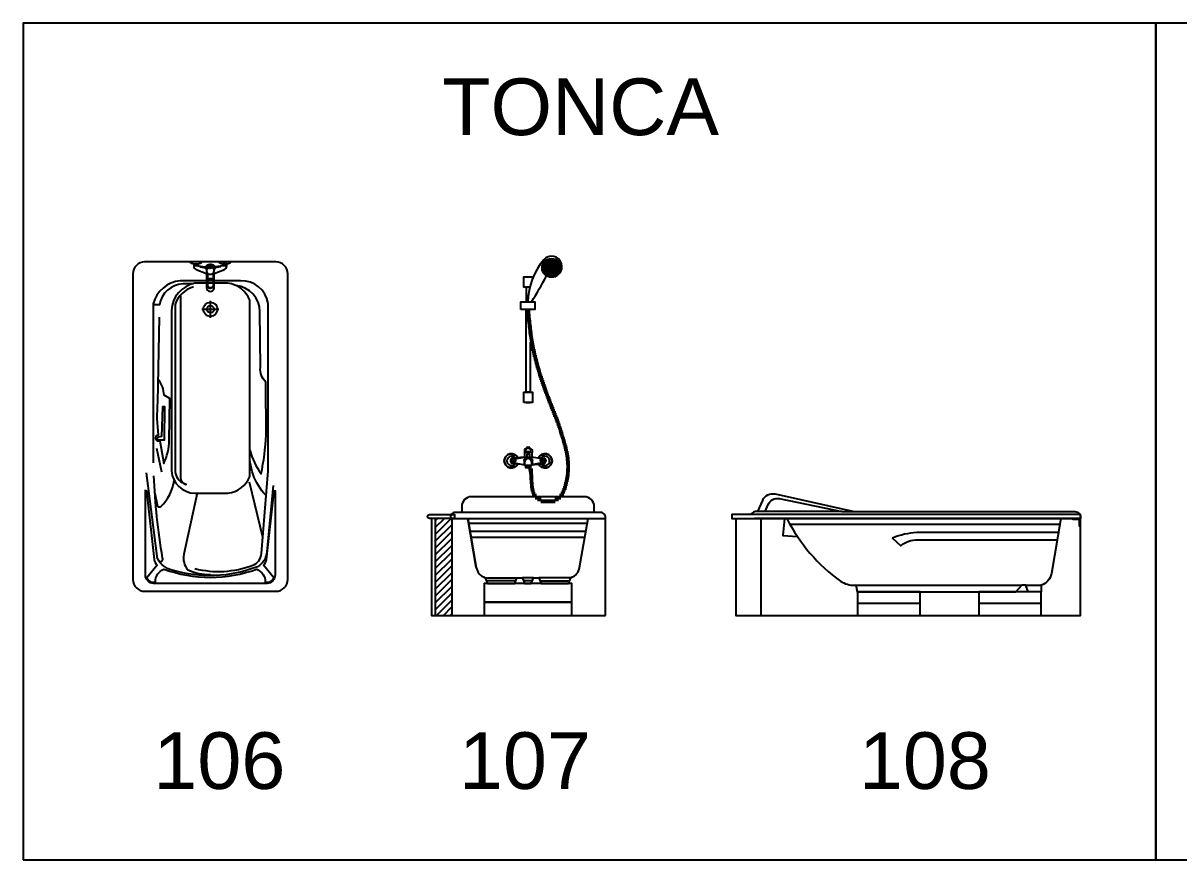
# Model space of a CAD drawing. Header units: inches. Extents: x 242965 to 445791, y 236206 to 423703.
# Drawn here: x 371226 to 377195, y 262687 to 267006 of the extents above; entities that cross this region are included whole.
import ezdxf

# ---------------------------------------------------------------- set-up
doc = ezdxf.new("R2010")
doc.units = ezdxf.units.IN
doc.header["$MEASUREMENT"] = 0
doc.layers.add('2', color=181, linetype='Continuous', lineweight=20)
doc.layers.add('HATCH', color=8, linetype='Continuous')
doc.layers.add('wc', color=144, linetype='Continuous')
doc.styles.add('Vni-Helve', font='')
doc.styles.get('Vni-Helve').set_extended_font_data('VNI-Helve')

# ---------------------------------------------------------------- blocks, each defined once
blk = doc.blocks.new('106')
at = {"layer": 'HATCH', "linetype": 'Continuous'}
blk.add_lwpolyline([(-399.8, -1639.3, 0.414214), (-339.1, -1700), (339.1, -1700), (339.1, -1700, 0.414214), (399.8, -1639.3), (399.8, -60.7, 0.414214), (339.1, 0), (339.1, 0), (-339.1, 0), (-339.1, 0, 0.414214), (-399.8, -60.7)], format="xyb", close=True, dxfattribs=at)
at = {"layer": 'wc', "color": 7}
blk.add_lwpolyline([(-399.8, -1639.3, 0.414214), (-339.1, -1700), (339.1, -1700), (339.1, -1700, 0.414214), (399.8, -1639.3), (399.8, -60.7, 0.414214), (339.1, 0), (339.1, 0), (-339.1, 0), (-339.1, 0, 0.414214), (-399.8, -60.7)], format="xyb", close=True, dxfattribs=at)
at = {"layer": 'wc'}
for points in [[(-110, 0, 0.118449), (-85, -10), (-85, -10), (-65, -10), (-65, -10, 0.118449), (-40, 0)], [(-65, -10), (-65, -20), (-85, -20), (-85, -20, 0.325264), (-72.7, -39.3), (-72.7, -39.3), (-20, -60), (-20, -133.4), (-20, -133.4, 0.848431), (20, -136.6), (20, -136.6), (20, -60), (72.7, -39.3), (72.7, -39.3, 0.325264), (85, -20), (85, -20), (85, -10), (85, -10, 0.118449), (110, 0)], [(40, 0, 0.118449), (65, -10), (65, -10), (65, -20), (24.7, -25.2), (24.7, -25.2, 0.421135), (-19.7, -20)], [(-65, -20), (-24.7, -25.2), (-24.7, -25.2, -0.421135), (19.7, -20)], [(-53.5, -25.2), (-33.1, -28.1), (-33.1, -28.1, -0.200633), (-21.7, -34.9), (-21.7, -34.9), (-19.9, -43.1)], [(22.4, -34, 0.631706), (-22.4, -34)], [(53.5, -25.2), (33.1, -28.1), (33.1, -28.1, 0.200633), (21.7, -34.9), (21.7, -34.9), (19.9, -43.1)], [(-334.8, -1180.7), (-329.2, -1180.7), (-289.5, -1535.6), (-289.5, -1535.6, 0.177932), (-274.4, -1565.8), (-274.4, -1565.8), (-327.3, -1630), (-327.3, -1630, 0.440481), (-283.9, -1650.8), (-283.9, -1650.8, -0.304774), (-240.5, -1586.6), (-240.5, -1586.6, 0.072755), (0.5, -1629.3), (0.5, -1629.3, 0.073049), (240.5, -1586.6), (240.5, -1586.6, -0.304774), (283.9, -1650.8), (283.9, -1650.8, 0.440481), (327.3, -1630), (327.3, -1630), (274.4, -1565.8), (274.4, -1565.8, 0.177932), (289.5, -1535.6), (289.5, -1535.6), (329.2, -1180.7), (334.8, -1180.7), (334.8, -1614.9, -0.388757), (293.3, -1660.2), (293.3, -1660.2), (0.5, -1660.2), (-293.3, -1660.2), (-293.3, -1660.2, -0.388757), (-334.8, -1614.9), (-334.8, -1176.9)]]:
    blk.add_lwpolyline(points, format="xyb", dxfattribs=at)
for points in [[(-85, -10), (-85, -20)], [(-80, -10), (-80, -20)], [(-70, -10), (-70, -20)], [(-15, -57.6), (-15, -122.5)], [(15, -57.6), (15, -124.2)], [(85, -10), (65, -10)], [(85, -20), (65, -20)], [(70, -10), (70, -20)], [(80, -10), (80, -20)], [(-14.9, -86), (15.1, -86)], [(0.5, -288.4), (0.5, -200.3)], [(-43.5, -244.3), (44.5, -244.3)]]:
    blk.add_lwpolyline(points, dxfattribs=at)
for points in [[(-8.1, -62.7), (8.1, -62.7), (8.1, -62.7, 4.698007)], [(15, -124.2, -0.874264), (-15, -122.5, 0.608946), (15, -124.2)]]:
    blk.add_lwpolyline(points, format="xyb", close=True, dxfattribs=at)
for points in [[(-4.2, -34.2), (-7.4, -34.2), (-7.4, -31.3), (-4.2, -31.3)], [(5.1, -34.2), (1.9, -34.2), (1.9, -31.3), (5.1, -31.3)]]:
    blk.add_lwpolyline(points, close=True, dxfattribs=at)
at = {"layer": 'wc', "color": 7}
for points in [[(-80.1, -1582.8, 0.152545), (218.8, -1565.8), (218.8, -1565.8, 0.289562), (264.1, -1505.4), (264.1, -1505.4), (298, -1078.7), (298, -214), (298, -214, 0.380224), (156.6, -97), (156.6, -97), (-155.6, -97), (-155.6, -97, 0.311607), (-295.2, -215.9), (-295.2, -215.9), (-295.2, -1037.2)], [(324.7, -1154.3), (292.6, -1496), (292.6, -1496, -0.23942), (243.5, -1573.4), (243.5, -1573.4, -0.167035), (-197.1, -1590.4), (-197.1, -1590.4, -0.216073), (-272.6, -1531.9), (-272.6, -1531.9), (-329.2, -1088.2)]]:
    blk.add_lwpolyline(points, format="xyb", dxfattribs=at)
at = {"layer": 'wc', "color": 8}
for points in [[(-88.5, -112.1), (-142.4, -112.1), (-142.4, -112.1, 0.341839), (-263.1, -221.6), (-263.1, -221.6), (-295.2, -221.6)], [(-87.7, -129.1, 0.247847), (-182, -219.7), (-182, -219.7), (-182, -1086.3), (-182, -1086.3, 0.267564), (-125.4, -1148.6), (-125.4, -1148.6, -0.330383), (-151.8, -1112.7), (-151.8, -174.4)], [(287.9, -1205.7, -0.210575), (204.2, -971.1), (204.2, -971.1, 0.080666), (262.2, -1093.8), (262.2, -1093.8, 0.037062), (288.6, -893.7), (288.6, -893.7), (286.7, -620), (286.7, -620, -0.226403), (258.4, -544.4), (258.4, -544.4), (256.5, -257.5), (256.5, -257.5, 0.3827), (133.6, -122.1)], [(-265, -285.8), (-272.6, -723.8), (-272.6, -723.8, 0.055342), (-268.8, -893.7), (-268.8, -893.7, 0.71543), (-274.4, -923.9), (-274.4, -923.9), (-261.2, -923.9), (-240.5, -1041), (-240.5, -1041, 0.10666), (-212.2, -920.1), (-212.2, -920.1), (-208.4, -704.9), (-238.6, -687.9), (-238.6, -687.9, 0.165805), (-270.5, -605.4)], [(-270.7, -1531.9, 1.388465), (-246.2, -1528.1), (-246.2, -1528.1, -0.033146), (-291.4, -1103.3)], [(-285.8, -1193.9), (-272.6, -1260), (-272.6, -1260, 0.460037), (-255.6, -1261.9), (-255.6, -1261.9, 0.175039), (-186.8, -1127.4)], [(-68.2, -1193.9), (-136.7, -1509.2), (-136.7, -1509.2, 0.239476), (-116, -1588.5), (-116, -1588.5, 0.119425), (0.5, -1613.5)]]:
    blk.add_lwpolyline(points, format="xyb", dxfattribs=at)
blk.add_lwpolyline([(-200.9, -664.3), (-200.9, -1078.7), (-200.9, -1078.7, 0.382811), (-80.1, -1193.9), (-80.1, -1193.9), (90.5, -1193.9), (90.5, -1193.9, 0.280757), (203.7, -1107.1), (203.7, -1107.1), (203.7, -664.3), (203.7, -197), (203.7, -197, 0.280757), (90.5, -110.2), (90.5, -110.2), (-80.1, -110.2), (-80.1, -110.2, 0.345916), (-200.9, -249.9), (-200.9, -249.9)], format="xyb", close=True, dxfattribs=at)
blk.add_lwpolyline([(-276.3, -906.9), (-272.6, -918.3), (-236.7, -918.3), (-234.8, -748.3), (-246.2, -748.3), (-251.8, -901.3)], close=True, dxfattribs=at)
for points in [[(-249.9, -1084.4), (-276.3, -963.6)], [(270.8, -1420.7), (201.8, -1137.3)]]:
    blk.add_lwpolyline(points, dxfattribs=at)
at = {"layer": 'wc'}
for centre, radius in [((0.5, -244.3), 36.6), ((0.5, -244.2), 18.6)]:
    blk.add_circle(centre, radius, dxfattribs=at)

msp = doc.modelspace()

# ---------------------------------------------------------------- linework, layer by layer
at = {"layer": 'wc', "color": 3}
for points in [[(371225.816, 262686.877), (377076.078, 262686.877), (377076.078, 267006.228), (371225.816, 267006.228)], [(377076.078, 262686.877), (382926.341, 262686.877), (382926.341, 267006.228), (377076.078, 267006.228)]]:
    msp.add_lwpolyline(points, close=True, dxfattribs=at)
at = {"layer": 'wc'}
for points in [[(373994.388, 265713.155, 1.01589869), (373915.045, 265785.039), (373915.045, 265785.039, 0.16577104), (373831.897, 265567.016)], [(373851.967, 265567.611, 0.01501345), (373928.865, 265701.562)], [(373845.215, 264808.997, -0.46969221), (373854.322, 264801.442), (373854.322, 264789.689), (373854.322, 264789.689), (373815.223, 264789.689)], [(373824.329, 264808.997, 0.46969221), (373815.223, 264801.442), (373815.223, 264789.689), (373815.223, 264766.513), (373854.322, 264766.513), (373854.322, 264789.689)], [(373831.459, 264817.442, 0.31408775), (373826.055, 264813.675)], [(373831.053, 264812.822, 0.25792035), (373826.176, 264810.127)], [(373843.489, 264813.675, 0.31408775), (373838.085, 264817.442)], [(373843.001, 264810.253, 0.25097307), (373838.206, 264812.822)], [(373815.223, 264766.513), (373752.084, 264760.005), (373752.084, 264760.005, 0.6991853), (373750.778, 264733.633)], [(373915.688, 264738.939, 0.6991853), (373914.918, 264754.504), (373914.918, 264754.504), (373853.486, 264766.513), (373916.625, 264760.005)], [(373853.486, 264726.78), (373917.931, 264733.633, 0.6991853), (373916.625, 264760.005)], [(374175.535, 264510.266, 0.41421356), (374124.263, 264561.538), (373542.301, 264561.538, 0.41421356), (373491.029, 264510.266), (373491.029, 264510.266), (373491.029, 264480.787)], [(375020.993, 264484.765), (375045.804, 264542.61), (375045.804, 264542.61, -0.36078312), (375110.4, 264575.677), (375110.4, 264575.677), (375518.142, 264484.765), (376658.827, 264484.765), (376658.827, 264484.765, -0.46813817), (376686.95, 264451.044), (376686.95, 264451.044), (376686.95, 264449.171)], [(374233.282, 263949.171), (374233.282, 264449.171), (374233.282, 264450.835), (374233.282, 264450.835, 0.46813817), (374208.302, 264480.787), (374208.302, 264480.787), (374175.535, 264480.787), (374175.535, 264510.266)], [(374175.535, 264480.787), (373833.282, 264480.787), (373491.029, 264480.787), (373458.262, 264480.787, 0.47933903), (373433.282, 264449.171)], [(375058.223, 264484.765), (375020.993, 264484.765), (375007.066, 264484.765), (375003.316, 264482.892), (375003.316, 264482.892, 0.36036094), (374986.75, 264469.171)]]:
    msp.add_lwpolyline(points, format="xyb", dxfattribs=at)
at = {"layer": 'wc', "color": 250}
for points in [[(373908.767, 265757.514), (373910.709, 265757.514)], [(373910.709, 265757.514), (373912.584, 265760.762)], [(373912.584, 265754.267), (373910.709, 265757.515)], [(373912.584, 265760.762), (373911.083, 265763.363)], [(373912.584, 265760.762), (373916.334, 265760.762)], [(373913.145, 265767.257), (373916.334, 265767.257)], [(373916.334, 265767.257), (373918.209, 265770.505)], [(373918.209, 265764.01), (373916.334, 265767.257)], [(373916.334, 265760.762), (373918.209, 265764.01)], [(373918.209, 265757.515), (373916.334, 265760.762)], [(373916.334, 265754.267), (373918.209, 265757.514)], [(373918.209, 265770.505), (373916.911, 265772.752)], [(373918.209, 265770.505), (373921.959, 265770.505)], [(373918.209, 265764.01), (373921.959, 265764.01)], [(373918.209, 265757.514), (373921.959, 265757.514)], [(373920.696, 265777), (373921.959, 265777)], [(373921.959, 265777), (373923.407, 265779.507)], [(373923.834, 265773.753), (373921.959, 265777)], [(373921.959, 265770.505), (373923.834, 265773.752)], [(373923.834, 265767.257), (373921.959, 265770.505)], [(373921.959, 265764.01), (373923.834, 265767.257)], [(373923.834, 265760.762), (373921.959, 265764.01)], [(373921.959, 265757.514), (373923.834, 265760.762)], [(373922.817, 265756.029), (373921.959, 265757.515)], [(373923.834, 265754.267), (373922.817, 265756.029)], [(373923.834, 265773.752), (373927.584, 265773.752)], [(373923.834, 265767.257), (373927.584, 265767.257)], [(373923.834, 265760.762), (373925.231, 265760.762)], [(373924.291, 265780.248), (373927.584, 265780.248)], [(373925.231, 265760.762), (373927.584, 265760.762)], [(373927.584, 265780.248), (373929.459, 265783.495)], [(373929.459, 265777), (373927.584, 265780.248)], [(373927.584, 265773.752), (373929.459, 265777)], [(373929.459, 265770.505), (373927.584, 265773.753)], [(373927.584, 265767.257), (373929.459, 265770.505)], [(373928.638, 265765.431), (373927.584, 265767.257)], [(373927.584, 265760.762), (373929.459, 265764.01)], [(373929.459, 265757.515), (373927.584, 265760.762)], [(373927.584, 265754.267), (373929.459, 265757.514)], [(373929.459, 265764.01), (373928.638, 265765.431)], [(373929.459, 265783.495), (373929.273, 265783.818)], [(373929.459, 265783.495), (373933.209, 265783.495)], [(373929.459, 265777), (373933.209, 265777)], [(373929.459, 265770.505), (373933.209, 265770.505)], [(373929.459, 265764.01), (373933.209, 265764.01)], [(373929.459, 265757.514), (373933.209, 265757.514)], [(373933.209, 265783.495), (373935.084, 265786.743)], [(373935.084, 265780.248), (373933.209, 265783.495)], [(373933.209, 265777), (373935.084, 265780.248)], [(373935.084, 265773.753), (373933.209, 265777)], [(373933.209, 265770.505), (373935.084, 265773.752)], [(373933.475, 265770.044), (373933.209, 265770.505)], [(373933.209, 265764.01), (373935.084, 265767.257)], [(373935.084, 265760.762), (373933.209, 265764.01)], [(373933.209, 265757.514), (373935.084, 265760.762)], [(373935.084, 265754.267), (373933.209, 265757.515)], [(373935.084, 265767.257), (373933.475, 265770.044)], [(373935.084, 265786.743), (373935.001, 265786.887)], [(373935.084, 265786.743), (373938.834, 265786.743)], [(373935.084, 265780.248), (373938.834, 265780.248)], [(373935.084, 265773.752), (373938.834, 265773.752)], [(373935.084, 265767.257), (373938.834, 265767.257)], [(373935.084, 265760.762), (373938.834, 265760.762)], [(373938.834, 265786.743), (373940.046, 265788.841)], [(373940.709, 265783.495), (373938.834, 265786.743)], [(373938.834, 265780.248), (373940.709, 265783.495)], [(373940.709, 265777), (373938.834, 265780.248)], [(373938.834, 265773.752), (373940.709, 265777)], [(373938.94, 265773.569), (373938.834, 265773.753)], [(373938.834, 265767.257), (373940.709, 265770.505)], [(373940.709, 265764.01), (373938.834, 265767.257)], [(373938.834, 265760.762), (373940.709, 265764.01)], [(373940.709, 265757.515), (373938.834, 265760.762)], [(373938.834, 265754.267), (373940.709, 265757.514)], [(373940.709, 265770.505), (373938.94, 265773.569)], [(373940.709, 265783.495), (373944.459, 265783.495)], [(373940.709, 265777), (373944.459, 265777)], [(373940.709, 265770.505), (373944.459, 265770.505)], [(373940.709, 265764.01), (373944.459, 265764.01)], [(373940.709, 265757.514), (373944.459, 265757.514)], [(373944.205, 265789.99), (373944.459, 265789.99)], [(373944.459, 265789.99), (373944.497, 265790.056)], [(373946.334, 265786.743), (373944.459, 265789.991)], [(373944.459, 265783.495), (373946.334, 265786.743)], [(373946.334, 265780.248), (373944.459, 265783.495)], [(373944.459, 265777), (373946.334, 265780.248)], [(373945.016, 265776.036), (373944.459, 265777)], [(373944.459, 265770.505), (373946.334, 265773.752)], [(373946.334, 265767.257), (373944.459, 265770.505)], [(373944.459, 265764.01), (373946.334, 265767.257)], [(373946.334, 265760.762), (373944.459, 265764.01)], [(373944.459, 265757.514), (373946.334, 265760.762)], [(373946.334, 265754.267), (373944.459, 265757.515)], [(373946.334, 265773.753), (373945.016, 265776.036)], [(373946.334, 265786.743), (373950.084, 265786.743)], [(373946.334, 265780.248), (373950.084, 265780.248)], [(373946.334, 265773.752), (373950.084, 265773.752)], [(373946.334, 265767.257), (373950.084, 265767.257)], [(373946.334, 265760.762), (373950.084, 265760.762)], [(373950.084, 265786.743), (373951.959, 265789.99)], [(373951.959, 265783.495), (373950.084, 265786.743)], [(373950.084, 265780.248), (373951.959, 265783.495)], [(373951.754, 265777.355), (373950.084, 265780.248)], [(373950.084, 265773.752), (373951.959, 265777)], [(373951.959, 265770.505), (373950.084, 265773.753)], [(373950.084, 265767.257), (373951.959, 265770.505)], [(373951.959, 265764.01), (373950.084, 265767.257)], [(373950.084, 265760.762), (373951.959, 265764.01)], [(373951.959, 265757.515), (373950.084, 265760.762)], [(373950.084, 265754.267), (373951.959, 265757.514)], [(373951.959, 265789.991), (373951.333, 265791.075)], [(373951.959, 265777), (373951.754, 265777.355)], [(373951.959, 265789.99), (373955.709, 265789.99)], [(373951.959, 265783.495), (373955.709, 265783.495)], [(373951.959, 265777), (373955.709, 265777)], [(373951.959, 265770.505), (373955.709, 265770.505)], [(373951.959, 265764.01), (373955.709, 265764.01)], [(373951.959, 265757.514), (373955.709, 265757.514)], [(373955.709, 265789.99), (373956.408, 265791.201)], [(373957.584, 265786.743), (373955.709, 265789.991)], [(373955.709, 265783.495), (373957.584, 265786.743)], [(373957.584, 265780.248), (373955.709, 265783.495)], [(373955.709, 265777), (373955.998, 265777.501)], [(373957.584, 265773.753), (373955.709, 265777)], [(373955.709, 265770.505), (373957.584, 265773.752)], [(373957.584, 265767.257), (373955.709, 265770.505)], [(373955.709, 265764.01), (373957.584, 265767.257)], [(373957.584, 265760.762), (373955.709, 265764.01)], [(373955.709, 265757.514), (373957.584, 265760.762)], [(373957.584, 265754.267), (373955.709, 265757.515)], [(373955.998, 265777.501), (373957.584, 265780.248)], [(373957.584, 265786.743), (373961.334, 265786.743)], [(373957.584, 265780.248), (373961.334, 265780.248)], [(373957.584, 265773.752), (373961.334, 265773.752)], [(373957.584, 265767.257), (373961.334, 265767.257)], [(373957.584, 265760.762), (373961.334, 265760.762)], [(373961.334, 265786.743), (373963.209, 265789.99)], [(373963.209, 265783.495), (373961.334, 265786.743)], [(373961.334, 265780.248), (373963.209, 265783.495)], [(373963.209, 265777), (373961.334, 265780.248)], [(373961.334, 265773.752), (373962.981, 265776.606), (373962.981, 265776.606), (373963.209, 265777)], [(373963.209, 265770.505), (373961.334, 265773.753)], [(373961.334, 265767.257), (373963.209, 265770.505)], [(373963.209, 265764.01), (373961.334, 265767.257)], [(373961.334, 265760.762), (373963.209, 265764.01)], [(373963.209, 265757.515), (373961.334, 265760.762)], [(373961.334, 265754.267), (373963.209, 265757.514)], [(373963.209, 265789.991), (373962.862, 265790.591)], [(373963.209, 265789.99), (373965.936, 265789.99)], [(373963.209, 265783.495), (373966.959, 265783.495)], [(373963.209, 265777), (373966.959, 265777)], [(373963.209, 265770.505), (373966.959, 265770.505)], [(373963.209, 265764.01), (373966.959, 265764.01)], [(373963.209, 265757.514), (373966.959, 265757.514)], [(373966.959, 265783.495), (373968.834, 265786.743)], [(373968.834, 265780.248), (373966.959, 265783.495)], [(373966.959, 265777), (373968.834, 265780.248)], [(373968.123, 265774.984), (373966.959, 265777)], [(373966.959, 265770.505), (373968.834, 265773.752)], [(373968.834, 265767.257), (373966.959, 265770.505)], [(373966.959, 265764.01), (373968.834, 265767.257)], [(373968.834, 265760.762), (373966.959, 265764.01)], [(373966.959, 265757.514), (373968.834, 265760.762)], [(373968.834, 265754.267), (373966.959, 265757.515)], [(373968.834, 265786.743), (373967.125, 265789.702)], [(373968.834, 265773.753), (373968.123, 265774.984)], [(373968.834, 265786.743), (373972.584, 265786.743)], [(373968.834, 265780.248), (373972.584, 265780.248)], [(373968.834, 265773.752), (373970.842, 265773.752)], [(373968.834, 265767.257), (373972.584, 265767.257)], [(373968.834, 265760.762), (373972.584, 265760.762)], [(373970.842, 265773.752), (373972.584, 265773.752)], [(373972.584, 265786.743), (373973.156, 265787.733)], [(373974.459, 265783.495), (373972.584, 265786.743)], [(373972.584, 265780.248), (373974.459, 265783.495)], [(373974.459, 265777), (373972.584, 265780.248)], [(373972.584, 265773.752), (373974.459, 265777)], [(373973.416, 265772.311), (373972.584, 265773.753)], [(373972.584, 265767.257), (373974.459, 265770.505)], [(373974.459, 265764.01), (373972.584, 265767.257)], [(373972.584, 265760.762), (373974.459, 265764.01)], [(373974.459, 265757.515), (373972.584, 265760.762)], [(373972.584, 265754.267), (373974.459, 265757.514)], [(373974.459, 265770.505), (373973.416, 265772.311)], [(373974.459, 265783.495), (373978.209, 265783.495)], [(373974.459, 265777), (373978.209, 265777)], [(373974.459, 265770.505), (373976.065, 265770.505)], [(373974.459, 265764.01), (373978.209, 265764.01)], [(373974.459, 265757.514), (373978.209, 265757.514)], [(373976.065, 265770.505), (373978.209, 265770.505)], [(373978.209, 265783.495), (373979.027, 265784.913)], [(373980.084, 265780.248), (373978.209, 265783.495)], [(373978.209, 265777), (373980.084, 265780.248)], [(373980.084, 265773.753), (373978.209, 265777)], [(373978.209, 265770.505), (373980.084, 265773.752)], [(373980.084, 265767.257), (373978.209, 265770.505)], [(373978.209, 265764.01), (373979.981, 265767.079), (373979.981, 265767.079), (373980.084, 265767.257)], [(373980.084, 265760.762), (373978.209, 265764.01)], [(373978.209, 265757.514), (373980.084, 265760.762)], [(373980.084, 265754.267), (373978.209, 265757.515)], [(373980.084, 265780.248), (373983.834, 265780.248)], [(373980.084, 265773.752), (373983.834, 265773.752)], [(373980.084, 265767.257), (373983.834, 265767.257)], [(373980.084, 265760.762), (373983.834, 265760.762)], [(373983.834, 265780.248), (373984.463, 265781.338)], [(373985.709, 265777), (373983.834, 265780.248)], [(373983.834, 265773.752), (373985.709, 265777)], [(373985.709, 265770.505), (373983.834, 265773.753)], [(373983.834, 265767.257), (373985.709, 265770.505)], [(373985.709, 265764.01), (373983.834, 265767.257)], [(373983.834, 265760.762), (373984.348, 265761.652), (373984.348, 265761.652), (373985.709, 265764.01)], [(373985.709, 265757.515), (373983.834, 265760.762)], [(373983.834, 265754.267), (373985.709, 265757.514)], [(373985.709, 265777), (373989.444, 265777)], [(373985.709, 265770.505), (373989.459, 265770.505)], [(373985.709, 265764.01), (373989.459, 265764.01)], [(373985.709, 265757.514), (373986.662, 265757.514)], [(373986.662, 265757.514), (373989.459, 265757.514)], [(373989.459, 265770.505), (373991.334, 265773.752)], [(373991.334, 265767.257), (373989.459, 265770.505)], [(373989.459, 265764.01), (373991.334, 265767.257)], [(373991.334, 265760.762), (373989.459, 265764.01)], [(373989.459, 265757.514), (373991.334, 265760.762)], [(373991.334, 265754.267), (373989.459, 265757.515)], [(373991.334, 265773.753), (373989.479, 265776.965)], [(373991.334, 265773.752), (373992.416, 265773.752)], [(373991.334, 265767.257), (373995.084, 265767.257)], [(373991.334, 265760.762), (373995.084, 265760.762)], [(373995.084, 265767.257), (373996.009, 265768.859)], [(373996.959, 265764.01), (373995.084, 265767.257)], [(373995.084, 265760.762), (373996.959, 265764.01)], [(373996.959, 265757.515), (373995.084, 265760.762)], [(373995.084, 265754.267), (373996.959, 265757.514)], [(373996.959, 265764.01), (373998.746, 265764.01)], [(373996.959, 265757.514), (374000.709, 265757.514)], [(374000.709, 265757.514), (374001.131, 265758.245)], [(374002.069, 265755.159), (374000.709, 265757.515)], [(373906.423, 265743.596), (373906.959, 265744.524)], [(373906.959, 265744.524), (373906.491, 265745.334)], [(373906.959, 265738.029), (373906.564, 265738.712)], [(373906.672, 265737.533), (373906.959, 265738.029)], [(373906.959, 265744.524), (373910.709, 265744.524)], [(373906.959, 265738.029), (373910.709, 265738.029)], [(373907.153, 265751.019), (373910.709, 265751.019)], [(373907.678, 265731.534), (373910.709, 265731.534)], [(373909.677, 265725.038), (373910.709, 265725.038)], [(373910.709, 265751.019), (373912.584, 265754.267)], [(373912.584, 265747.772), (373910.709, 265751.019)], [(373910.709, 265744.524), (373912.584, 265747.772)], [(373912.584, 265741.277), (373910.709, 265744.524)], [(373910.709, 265738.029), (373912.584, 265741.276)], [(373912.584, 265734.782), (373910.709, 265738.029)], [(373910.709, 265731.534), (373912.584, 265734.781)], [(373912.584, 265728.286), (373910.709, 265731.534)], [(373910.709, 265725.038), (373912.584, 265728.286)], [(373912.584, 265721.791), (373910.709, 265725.039)], [(373911.765, 265720.373), (373912.584, 265721.791)], [(373912.584, 265754.267), (373916.334, 265754.267)], [(373912.584, 265747.772), (373916.334, 265747.772)], [(373912.584, 265741.276), (373916.334, 265741.276)], [(373912.584, 265734.781), (373916.334, 265734.781)], [(373912.584, 265728.286), (373916.334, 265728.286)], [(373912.584, 265721.791), (373916.334, 265721.791)], [(373914.769, 265715.296), (373916.334, 265715.296)], [(373918.209, 265751.019), (373916.334, 265754.267)], [(373916.334, 265747.772), (373918.209, 265751.019)], [(373918.209, 265744.524), (373916.334, 265747.772)], [(373916.334, 265741.276), (373918.209, 265744.524)], [(373918.209, 265738.029), (373916.334, 265741.277)], [(373916.334, 265734.781), (373918.209, 265738.029)], [(373918.209, 265731.534), (373916.334, 265734.782)], [(373916.334, 265728.286), (373918.209, 265731.534)], [(373918.209, 265725.039), (373916.334, 265728.286)], [(373916.334, 265721.791), (373918.209, 265725.038)], [(373918.209, 265718.544), (373916.334, 265721.791)], [(373916.334, 265715.296), (373918.209, 265718.543)], [(373918.209, 265712.048), (373916.334, 265715.296)], [(373917.779, 265711.304), (373918.209, 265712.048)], [(373918.209, 265751.019), (373921.157, 265751.019)], [(373918.209, 265744.524), (373920.173, 265744.524)], [(373918.209, 265738.029), (373920.413, 265738.029)], [(373918.209, 265731.534), (373921.903, 265731.534)], [(373918.209, 265725.038), (373921.959, 265725.038)], [(373918.209, 265718.543), (373921.959, 265718.543)], [(373918.209, 265712.048), (373921.959, 265712.048)], [(373920.173, 265744.524), (373921.959, 265744.524)], [(373920.413, 265738.029), (373921.959, 265738.029)], [(373921.157, 265751.019), (373921.959, 265751.019)], [(373921.903, 265731.534), (373921.959, 265731.534)], [(373921.959, 265751.019), (373923.834, 265754.267)], [(373923.834, 265747.772), (373921.959, 265751.019)], [(373921.959, 265744.524), (373923.834, 265747.772)], [(373923.834, 265741.277), (373921.959, 265744.524)], [(373921.959, 265738.029), (373923.834, 265741.276)], [(373923.834, 265734.782), (373921.959, 265738.029)], [(373921.959, 265731.534), (373923.834, 265734.781)], [(373923.834, 265728.286), (373921.959, 265731.534)], [(373921.959, 265725.038), (373923.462, 265727.642)], [(373923.834, 265721.791), (373921.959, 265725.039)], [(373921.959, 265718.543), (373923.834, 265721.791)], [(373923.834, 265715.296), (373921.959, 265718.544)], [(373921.959, 265712.048), (373923.834, 265715.296)], [(373923.834, 265708.801), (373921.959, 265712.048)], [(373922.47, 265706.438), (373923.834, 265708.8)], [(373923.462, 265727.642), (373923.834, 265728.286)], [(373923.834, 265754.267), (373927.584, 265754.267)], [(373923.834, 265747.772), (373927.584, 265747.772)], [(373923.834, 265741.276), (373927.584, 265741.276)], [(373923.834, 265734.781), (373927.584, 265734.781)], [(373923.834, 265728.286), (373927.584, 265728.286)], [(373923.834, 265721.791), (373926.959, 265721.791)], [(373923.834, 265715.296), (373927.584, 265715.296)], [(373923.834, 265708.801), (373927.584, 265708.801)], [(373926.959, 265721.791), (373927.584, 265721.791)], [(373929.459, 265751.019), (373927.584, 265754.267)], [(373927.584, 265747.772), (373929.459, 265751.019)], [(373929.459, 265744.524), (373927.584, 265747.772)], [(373927.584, 265741.276), (373929.459, 265744.524)], [(373929.459, 265738.029), (373927.584, 265741.277)], [(373927.584, 265734.781), (373929.459, 265738.029)], [(373929.459, 265731.534), (373927.584, 265734.782)], [(373927.584, 265728.286), (373929.459, 265731.534)], [(373929.459, 265725.039), (373927.584, 265728.286)], [(373927.584, 265721.791), (373929.459, 265725.038)], [(373929.095, 265719.175), (373927.584, 265721.791)], [(373927.584, 265715.296), (373929.459, 265718.543)], [(373929.459, 265712.048), (373927.584, 265715.296)], [(373927.584, 265708.8), (373929.459, 265712.048)], [(373929.459, 265705.553), (373927.584, 265708.801)], [(373927.627, 265702.38), (373929.459, 265705.553)], [(373929.459, 265718.544), (373929.095, 265719.175)], [(373929.459, 265751.019), (373933.209, 265751.019)], [(373929.459, 265744.524), (373933.209, 265744.524)], [(373929.459, 265738.029), (373933.209, 265738.029)], [(373929.459, 265731.534), (373933.209, 265731.534)], [(373929.459, 265725.038), (373933.209, 265725.038)], [(373929.459, 265718.543), (373929.677, 265718.543)], [(373929.459, 265712.048), (373933.209, 265712.048)], [(373929.459, 265705.553), (373933.209, 265705.553)], [(373929.677, 265718.543), (373933.209, 265718.543)], [(373933.209, 265751.019), (373935.084, 265754.267)], [(373935.084, 265747.772), (373933.209, 265751.019)], [(373933.209, 265744.524), (373935.084, 265747.772)], [(373935.084, 265741.277), (373933.209, 265744.524)], [(373933.209, 265738.029), (373935.084, 265741.276)], [(373935.084, 265734.782), (373933.209, 265738.029)], [(373933.209, 265731.534), (373935.084, 265734.781)], [(373935.084, 265728.286), (373933.209, 265731.534)], [(373933.209, 265725.038), (373935.084, 265728.286)], [(373935.084, 265721.791), (373933.209, 265725.039)], [(373933.209, 265718.543), (373935.084, 265721.791)], [(373935.084, 265715.296), (373933.209, 265718.544)], [(373933.209, 265712.048), (373934.508, 265714.297), (373935.084, 265715.296)], [(373935.084, 265708.801), (373933.209, 265712.048)], [(373933.209, 265705.553), (373935.084, 265708.8)], [(373935.084, 265702.306), (373933.209, 265705.553)], [(373933.224, 265699.083), (373935.084, 265702.305)], [(373935.084, 265754.267), (373938.834, 265754.267)], [(373935.084, 265747.772), (373938.834, 265747.772)], [(373935.084, 265741.276), (373938.834, 265741.276)], [(373935.084, 265734.781), (373938.834, 265734.781)], [(373935.084, 265728.286), (373938.834, 265728.286)], [(373935.084, 265721.791), (373938.834, 265721.791)], [(373935.084, 265715.296), (373938.834, 265715.296)], [(373935.084, 265708.801), (373938.834, 265708.801)], [(373935.084, 265702.305), (373938.834, 265702.305)], [(373940.709, 265751.019), (373938.834, 265754.267)], [(373938.834, 265747.772), (373940.709, 265751.019)], [(373940.709, 265744.524), (373938.834, 265747.772)], [(373938.834, 265741.276), (373940.709, 265744.524)], [(373940.709, 265738.029), (373938.834, 265741.277)], [(373938.834, 265734.781), (373940.709, 265738.029)], [(373940.709, 265731.534), (373938.834, 265734.782)], [(373938.834, 265728.286), (373940.709, 265731.534)], [(373940.709, 265725.039), (373938.834, 265728.286)], [(373938.834, 265721.791), (373940.709, 265725.038)], [(373940.709, 265718.544), (373938.834, 265721.791)], [(373938.834, 265715.296), (373940.709, 265718.543)], [(373940.709, 265712.048), (373938.834, 265715.296)], [(373938.834, 265708.8), (373940.093, 265710.98), (373940.093, 265710.98), (373940.709, 265712.048)], [(373940.709, 265705.553), (373938.834, 265708.801)], [(373938.834, 265702.305), (373940.709, 265705.553)], [(373940.709, 265699.058), (373938.834, 265702.306)], [(373939.258, 265696.544), (373940.709, 265699.058)], [(373940.709, 265751.019), (373944.459, 265751.019)], [(373940.709, 265744.524), (373944.459, 265744.524)], [(373940.709, 265738.029), (373944.459, 265738.029)], [(373940.709, 265731.534), (373944.459, 265731.534)], [(373940.709, 265725.038), (373944.459, 265725.038)], [(373940.709, 265718.543), (373944.459, 265718.543)], [(373940.709, 265712.048), (373944.459, 265712.048)], [(373940.709, 265705.553), (373944.459, 265705.553)], [(373940.709, 265699.058), (373944.459, 265699.058)], [(373944.459, 265751.019), (373946.334, 265754.267)], [(373946.334, 265747.772), (373944.459, 265751.019)], [(373944.459, 265744.524), (373946.334, 265747.772)], [(373946.334, 265741.277), (373944.459, 265744.524)], [(373944.459, 265738.029), (373946.334, 265741.276)], [(373946.334, 265734.782), (373944.459, 265738.029)], [(373944.459, 265731.534), (373946.334, 265734.781)], [(373946.334, 265728.286), (373944.459, 265731.534)], [(373944.459, 265725.038), (373946.334, 265728.286)], [(373946.334, 265721.791), (373944.459, 265725.039)], [(373944.459, 265718.543), (373946.334, 265721.791)], [(373946.334, 265715.296), (373944.459, 265718.544)], [(373944.459, 265712.048), (373946.334, 265715.296)], [(373946.334, 265708.801), (373944.459, 265712.048)], [(373944.459, 265705.553), (373946.293, 265708.729), (373946.293, 265708.729), (373946.334, 265708.8)], [(373946.334, 265702.306), (373944.459, 265705.553)], [(373944.459, 265699.058), (373946.334, 265702.305)], [(373946.334, 265695.81), (373944.459, 265699.058)], [(373945.753, 265694.803), (373946.334, 265695.81)], [(373946.334, 265754.267), (373950.084, 265754.267)], [(373946.334, 265747.772), (373950.084, 265747.772)], [(373946.334, 265741.276), (373950.084, 265741.276)], [(373946.334, 265734.781), (373950.084, 265734.781)], [(373946.334, 265728.286), (373950.084, 265728.286)], [(373946.334, 265721.791), (373950.084, 265721.791)], [(373946.334, 265715.296), (373950.084, 265715.296)], [(373946.334, 265708.801), (373950.084, 265708.801)], [(373946.334, 265702.305), (373950.084, 265702.305)], [(373946.334, 265695.81), (373950.084, 265695.81)], [(373951.959, 265751.019), (373950.084, 265754.267)], [(373950.084, 265747.772), (373951.959, 265751.019)], [(373951.959, 265744.524), (373950.084, 265747.772)], [(373950.084, 265741.276), (373951.959, 265744.524)], [(373951.959, 265738.029), (373950.084, 265741.277)], [(373950.084, 265734.781), (373951.959, 265738.029)], [(373951.959, 265731.534), (373950.084, 265734.782)], [(373950.084, 265728.286), (373951.959, 265731.534)], [(373951.959, 265725.039), (373950.084, 265728.286)], [(373950.084, 265721.791), (373951.959, 265725.038)], [(373951.959, 265718.544), (373950.084, 265721.791)], [(373950.084, 265715.296), (373951.959, 265718.543)], [(373951.959, 265712.048), (373950.084, 265715.296)], [(373950.084, 265708.8), (373951.959, 265712.048)], [(373950.607, 265707.895), (373950.084, 265708.801)], [(373950.084, 265702.305), (373951.959, 265705.553)], [(373951.959, 265699.058), (373950.084, 265702.306)], [(373950.084, 265695.81), (373951.959, 265699.058)], [(373951.091, 265694.066), (373950.084, 265695.81)], [(373951.959, 265705.553), (373950.607, 265707.895)], [(373951.959, 265751.019), (373955.709, 265751.019)], [(373951.959, 265744.524), (373955.709, 265744.524)], [(373951.959, 265738.029), (373955.709, 265738.029)], [(373951.959, 265731.534), (373955.709, 265731.534)], [(373951.959, 265725.038), (373955.709, 265725.038)], [(373951.959, 265718.543), (373955.709, 265718.543)], [(373951.959, 265712.048), (373955.709, 265712.048)], [(373951.959, 265705.553), (373955.709, 265705.553)], [(373951.959, 265699.058), (373955.709, 265699.058)], [(373955.709, 265751.019), (373957.584, 265754.267)], [(373957.584, 265747.772), (373955.709, 265751.019)], [(373955.709, 265744.524), (373957.584, 265747.772)], [(373957.584, 265741.277), (373955.709, 265744.524)], [(373955.709, 265738.029), (373957.584, 265741.276)], [(373957.584, 265734.782), (373955.709, 265738.029)], [(373955.709, 265731.534), (373957.584, 265734.781)], [(373957.584, 265728.286), (373955.709, 265731.534)], [(373955.709, 265725.038), (373957.584, 265728.286)], [(373957.584, 265721.791), (373955.709, 265725.039)], [(373955.709, 265718.543), (373957.584, 265721.791)], [(373957.584, 265715.296), (373955.709, 265718.544)], [(373955.709, 265712.048), (373957.584, 265715.296)], [(373957.584, 265708.801), (373955.709, 265712.048)], [(373955.709, 265705.553), (373956.924, 265707.658), (373957.584, 265708.8)], [(373957.584, 265702.306), (373955.709, 265705.553)], [(373955.709, 265699.058), (373957.584, 265702.305)], [(373957.584, 265695.81), (373955.709, 265699.058)], [(373956.495, 265693.924), (373957.584, 265695.81)], [(373957.584, 265754.267), (373961.334, 265754.267)], [(373957.584, 265747.772), (373961.334, 265747.772)], [(373957.584, 265741.276), (373961.334, 265741.276)], [(373957.584, 265734.781), (373961.334, 265734.781)], [(373957.584, 265728.286), (373961.334, 265728.286)], [(373957.584, 265721.791), (373961.334, 265721.791)], [(373957.584, 265715.296), (373961.334, 265715.296)], [(373957.584, 265708.801), (373961.334, 265708.801)], [(373957.584, 265702.305), (373961.334, 265702.305)], [(373957.584, 265695.81), (373961.334, 265695.81)], [(373963.209, 265751.019), (373961.334, 265754.267)], [(373961.334, 265747.772), (373963.209, 265751.019)], [(373963.209, 265744.524), (373961.334, 265747.772)], [(373961.334, 265741.276), (373963.209, 265744.524)], [(373963.209, 265738.029), (373961.334, 265741.277)], [(373961.334, 265734.781), (373963.209, 265738.029)], [(373963.209, 265731.534), (373961.334, 265734.782)], [(373961.334, 265728.286), (373963.209, 265731.534)], [(373963.209, 265725.039), (373961.334, 265728.286)], [(373961.334, 265721.791), (373963.209, 265725.038)], [(373963.209, 265718.544), (373961.334, 265721.791)], [(373961.334, 265715.296), (373963.209, 265718.543)], [(373963.209, 265712.048), (373961.334, 265715.296)], [(373961.334, 265708.8), (373963.209, 265712.048)], [(373961.66, 265708.236), (373961.334, 265708.801)], [(373961.334, 265702.305), (373963.209, 265705.553)], [(373963.209, 265699.058), (373961.334, 265702.306)], [(373961.334, 265695.81), (373963.209, 265699.058)], [(373962.137, 265694.419), (373961.334, 265695.81)], [(373963.209, 265705.553), (373961.66, 265708.236)], [(373963.209, 265751.019), (373966.959, 265751.019)], [(373963.209, 265744.524), (373966.959, 265744.524)], [(373963.209, 265738.029), (373966.959, 265738.029)], [(373963.209, 265731.534), (373966.959, 265731.534)], [(373963.209, 265725.038), (373966.959, 265725.038)], [(373963.209, 265718.543), (373966.959, 265718.543)], [(373963.209, 265712.048), (373966.959, 265712.048)], [(373963.209, 265705.553), (373966.959, 265705.553)], [(373963.209, 265699.058), (373966.959, 265699.058)], [(373966.959, 265751.019), (373968.834, 265754.267)], [(373968.834, 265747.772), (373966.959, 265751.019)], [(373966.959, 265744.524), (373968.834, 265747.772)], [(373968.834, 265741.277), (373966.959, 265744.524)], [(373966.959, 265738.029), (373968.834, 265741.276)], [(373968.834, 265734.782), (373966.959, 265738.029)], [(373966.959, 265731.534), (373968.834, 265734.781)], [(373968.834, 265728.286), (373966.959, 265731.534)], [(373966.959, 265725.038), (373968.834, 265728.286)], [(373968.834, 265721.791), (373966.959, 265725.039)], [(373966.959, 265718.543), (373968.834, 265721.791)], [(373968.834, 265715.296), (373966.959, 265718.544)], [(373966.959, 265712.048), (373968.834, 265715.296)], [(373968.073, 265710.118), (373966.959, 265712.048)], [(373966.959, 265705.553), (373968.834, 265708.8)], [(373968.834, 265702.306), (373966.959, 265705.553)], [(373966.959, 265699.058), (373968.834, 265702.305)], [(373968.794, 265695.879), (373966.959, 265699.058)], [(373968.834, 265708.801), (373968.073, 265710.118)], [(373968.834, 265754.267), (373972.584, 265754.267)], [(373968.834, 265747.772), (373972.584, 265747.772)], [(373968.834, 265741.276), (373972.584, 265741.276)], [(373968.834, 265734.781), (373972.584, 265734.781)], [(373968.834, 265728.286), (373972.584, 265728.286)], [(373968.834, 265721.791), (373972.584, 265721.791)], [(373968.834, 265715.296), (373972.584, 265715.296)], [(373968.834, 265708.801), (373972.584, 265708.801)], [(373968.834, 265702.305), (373972.584, 265702.305)], [(373974.459, 265751.019), (373972.584, 265754.267)], [(373972.584, 265747.772), (373974.459, 265751.019)], [(373974.459, 265744.524), (373972.584, 265747.772)], [(373972.584, 265741.276), (373974.459, 265744.524)], [(373974.459, 265738.029), (373972.584, 265741.277)], [(373972.584, 265734.781), (373974.459, 265738.029)], [(373974.459, 265731.534), (373972.584, 265734.782)], [(373972.584, 265728.286), (373974.459, 265731.534)], [(373974.459, 265725.039), (373972.584, 265728.286)], [(373972.584, 265721.791), (373974.459, 265725.038)], [(373974.459, 265718.544), (373972.584, 265721.791)], [(373972.584, 265715.296), (373974.459, 265718.543)], [(373973.859, 265713.088), (373972.584, 265715.296)], [(373972.584, 265708.8), (373974.459, 265712.048)], [(373974.459, 265705.553), (373972.584, 265708.801)], [(373972.584, 265702.305), (373974.459, 265705.553)], [(373974.459, 265699.058), (373972.584, 265702.306)], [(373973.599, 265697.569), (373974.459, 265699.058)], [(373974.459, 265712.048), (373973.859, 265713.088)], [(373974.459, 265751.019), (373978.209, 265751.019)], [(373974.459, 265744.524), (373978.209, 265744.524)], [(373974.459, 265738.029), (373978.209, 265738.029)], [(373974.459, 265731.534), (373978.209, 265731.534)], [(373974.459, 265725.038), (373978.209, 265725.038)], [(373974.459, 265718.543), (373978.209, 265718.543)], [(373974.459, 265712.048), (373978.209, 265712.048)], [(373974.459, 265705.553), (373978.209, 265705.553)], [(373974.459, 265699.058), (373976.866, 265699.058)], [(373978.209, 265751.019), (373980.084, 265754.267)], [(373980.084, 265747.772), (373978.209, 265751.019)], [(373978.209, 265744.524), (373980.084, 265747.772)], [(373980.084, 265741.277), (373978.209, 265744.524)], [(373978.209, 265738.029), (373980.084, 265741.276)], [(373980.084, 265734.782), (373978.209, 265738.029)], [(373978.209, 265731.534), (373980.084, 265734.781)], [(373980.084, 265728.286), (373978.209, 265731.534)], [(373978.209, 265725.038), (373980.084, 265728.286)], [(373980.084, 265721.791), (373978.209, 265725.039)], [(373978.209, 265718.543), (373980.084, 265721.791)], [(373979.033, 265717.116), (373978.209, 265718.544)], [(373978.209, 265712.048), (373980.084, 265715.296)], [(373980.084, 265708.801), (373978.209, 265712.048)], [(373978.209, 265705.553), (373980.084, 265708.8)], [(373980.084, 265702.306), (373978.209, 265705.553)], [(373978.8, 265700.082), (373980.084, 265702.305)], [(373980.084, 265715.296), (373979.033, 265717.116)], [(373980.084, 265754.267), (373983.834, 265754.267)], [(373980.084, 265747.772), (373983.834, 265747.772)], [(373980.084, 265741.276), (373983.834, 265741.276)], [(373980.084, 265734.781), (373983.834, 265734.781)], [(373980.084, 265728.286), (373983.834, 265728.286)], [(373980.084, 265721.791), (373983.182, 265721.791)], [(373980.084, 265715.296), (373983.834, 265715.296)], [(373980.084, 265708.801), (373983.834, 265708.801)], [(373980.084, 265702.305), (373982.403, 265702.305)], [(373983.182, 265721.791), (373983.834, 265721.791)], [(373985.709, 265751.019), (373983.834, 265754.267)], [(373983.834, 265747.772), (373985.709, 265751.019)], [(373985.709, 265744.524), (373983.834, 265747.772)], [(373983.834, 265741.276), (373985.709, 265744.524)], [(373985.709, 265738.029), (373983.834, 265741.277)], [(373983.834, 265734.781), (373985.709, 265738.029)], [(373985.709, 265731.534), (373983.834, 265734.782)], [(373983.834, 265728.286), (373985.709, 265731.534)], [(373985.51, 265725.383), (373983.834, 265728.286)], [(373983.834, 265721.791), (373985.709, 265725.038)], [(373985.709, 265718.544), (373983.834, 265721.791)], [(373983.834, 265715.296), (373985.709, 265718.543)], [(373985.709, 265712.048), (373983.834, 265715.296)], [(373983.834, 265708.8), (373985.709, 265712.048)], [(373985.709, 265705.553), (373983.834, 265708.801)], [(373984.866, 265704.092), (373985.709, 265705.553)], [(373985.709, 265725.039), (373985.51, 265725.383)], [(373985.709, 265751.019), (373988.983, 265751.019)], [(373985.709, 265744.524), (373989.459, 265744.524)], [(373985.709, 265738.029), (373989.459, 265738.029)], [(373985.709, 265731.534), (373988.237, 265731.534)], [(373985.709, 265725.038), (373989.459, 265725.038)], [(373985.709, 265718.543), (373989.459, 265718.543)], [(373985.709, 265712.048), (373989.459, 265712.048)], [(373985.709, 265705.553), (373986.661, 265705.553)], [(373988.237, 265731.534), (373989.459, 265731.534)], [(373988.983, 265751.019), (373989.459, 265751.019)], [(373989.459, 265751.019), (373991.334, 265754.267)], [(373991.334, 265747.772), (373989.459, 265751.019)], [(373989.459, 265744.524), (373989.914, 265745.312), (373989.914, 265745.312), (373991.334, 265747.772)], [(373990.008, 265743.574), (373989.459, 265744.524)], [(373989.459, 265738.029), (373989.799, 265738.618), (373989.799, 265738.618), (373991.334, 265741.276)], [(373989.676, 265737.653), (373989.459, 265738.029)], [(373989.459, 265731.534), (373991.334, 265734.781)], [(373991.334, 265728.286), (373989.459, 265731.534)], [(373989.459, 265725.038), (373991.334, 265728.286)], [(373991.334, 265721.791), (373989.459, 265725.039)], [(373989.459, 265718.543), (373991.334, 265721.791)], [(373991.334, 265715.296), (373989.459, 265718.544)], [(373989.459, 265712.048), (373991.334, 265715.296)], [(373990.869, 265709.606), (373989.459, 265712.048)], [(373991.334, 265734.782), (373989.676, 265737.653)], [(373991.334, 265741.277), (373990.008, 265743.574)], [(373991.334, 265754.267), (373995.084, 265754.267)], [(373991.334, 265747.772), (373995.084, 265747.772)], [(373991.334, 265741.276), (373995.084, 265741.276)], [(373991.334, 265734.781), (373995.084, 265734.781)], [(373991.334, 265728.286), (373995.084, 265728.286)], [(373991.334, 265721.791), (373995.084, 265721.791)], [(373991.334, 265715.296), (373995.084, 265715.296)], [(373996.959, 265751.019), (373995.084, 265754.267)], [(373995.084, 265747.772), (373996.959, 265751.019)], [(373996.959, 265744.524), (373995.084, 265747.772)], [(373995.084, 265741.276), (373996.959, 265744.524)], [(373996.959, 265738.029), (373995.084, 265741.277)], [(373995.084, 265734.781), (373996.959, 265738.029)], [(373996.959, 265731.534), (373995.084, 265734.782)], [(373995.084, 265728.286), (373996.959, 265731.534)], [(373996.959, 265725.039), (373995.084, 265728.286)], [(373995.084, 265721.791), (373996.959, 265725.038)], [(373996.959, 265718.544), (373995.084, 265721.791)], [(373995.084, 265715.296), (373996.959, 265718.543)], [(373995.216, 265715.067), (373995.084, 265715.296)], [(373996.959, 265751.019), (374000.709, 265751.019)], [(373996.959, 265744.524), (374000.709, 265744.524)], [(373996.959, 265738.029), (374000.709, 265738.029)], [(373996.959, 265731.534), (374000.709, 265731.534)], [(373996.959, 265725.038), (374000.464, 265725.038)], [(373996.959, 265718.543), (373997.387, 265718.543)], [(374000.709, 265751.019), (374002.384, 265753.92)], [(374002.584, 265747.772), (374000.709, 265751.019)], [(374000.709, 265744.524), (374002.584, 265747.772)], [(374002.584, 265741.277), (374000.709, 265744.524)], [(374000.709, 265738.029), (374002.584, 265741.276)], [(374002.584, 265734.782), (374000.709, 265738.029)], [(374000.709, 265731.534), (374002.584, 265734.781)], [(374001.923, 265729.431), (374000.709, 265731.534)], [(374002.584, 265747.772), (374003.448, 265747.772)], [(374002.584, 265741.276), (374003.711, 265741.276)], [(374002.584, 265734.781), (374003.102, 265734.781)], [(373825.142, 265519.626), (373844.396, 265519.626)], [(373826.06, 265509.626), (373845.316, 265509.626)], [(373826.989, 265499.626), (373846.247, 265499.626)], [(373827.934, 265489.626), (373847.195, 265489.626)], [(373828.9, 265479.626), (373848.166, 265479.626)], [(373829.894, 265469.626), (373849.166, 265469.626)], [(373830.92, 265459.626), (373850.2, 265459.626)], [(373831.986, 265449.626), (373851.274, 265449.626)], [(373833.096, 265439.626), (373852.394, 265439.626)], [(373834.256, 265429.626), (373853.567, 265429.626)], [(373835.473, 265419.626), (373854.797, 265419.626)], [(373836.751, 265409.626), (373856.092, 265409.626)], [(373838.098, 265399.626), (373857.458, 265399.626)], [(373839.52, 265389.626), (373858.9, 265389.626)], [(373841.021, 265379.626), (373860.427, 265379.626)], [(373842.61, 265369.626), (373862.043, 265369.626)], [(373844.292, 265359.626), (373863.757, 265359.626)], [(373846.073, 265349.626), (373865.571, 265349.626)], [(373847.952, 265339.626), (373867.485, 265339.626)], [(373849.928, 265329.626), (373869.497, 265329.626)], [(373851.998, 265319.626), (373871.605, 265319.626)], [(373854.162, 265309.626), (373873.807, 265309.626)], [(373856.418, 265299.626), (373876.101, 265299.626)], [(373858.763, 265289.626), (373878.486, 265289.626)], [(373861.196, 265279.626), (373880.958, 265279.626)], [(373863.714, 265269.626), (373883.517, 265269.626)], [(373866.317, 265259.626), (373886.159, 265259.626)], [(373869, 265249.626), (373888.884, 265249.626)], [(373871.764, 265239.626), (373891.688, 265239.626)], [(373874.605, 265229.626), (373894.569, 265229.626)], [(373877.522, 265219.626), (373897.526, 265219.626)], [(373880.511, 265209.626), (373900.555, 265209.626)], [(373883.572, 265199.626), (373903.655, 265199.626)], [(373886.702, 265189.626), (373906.824, 265189.626)], [(373889.898, 265179.626), (373910.058, 265179.626)], [(373893.159, 265169.626), (373913.356, 265169.626)], [(373896.481, 265159.626), (373916.715, 265159.626)], [(373899.863, 265149.626), (373920.133, 265149.626)], [(373903.302, 265139.626), (373923.607, 265139.626)], [(373906.795, 265129.626), (373927.134, 265129.626)], [(373910.341, 265119.626), (373930.712, 265119.626)], [(373913.937, 265109.626), (373934.339, 265109.626)], [(373917.58, 265099.626), (373938.012, 265099.626)], [(373921.267, 265089.626), (373941.728, 265089.626)], [(373924.997, 265079.626), (373945.484, 265079.626)], [(373928.766, 265069.626), (373949.279, 265069.626)], [(373932.573, 265059.626), (373953.109, 265059.626)], [(373936.413, 265049.626), (373956.972, 265049.626)], [(373940.286, 265039.626), (373960.864, 265039.626)], [(373944.187, 265029.626), (373964.784, 265029.626)], [(373948.115, 265019.626), (373968.729, 265019.626)], [(373952.066, 265009.626), (373972.696, 265009.626)], [(373956.038, 264999.626), (373976.681, 264999.626)], [(373960.029, 264989.626), (373980.683, 264989.626)], [(373964.035, 264979.626), (373984.699, 264979.626)], [(373968.054, 264969.626), (373988.725, 264969.626)], [(373972.083, 264959.626), (373992.76, 264959.626)], [(373976.119, 264949.626), (373996.8, 264949.626)], [(373980.16, 264939.626), (373999.183, 264939.626)], [(373982.833, 264933.015), (374002.007, 264933.015)], [(373985.845, 264923.015), (374005.042, 264923.015)], [(373988.9, 264913.015), (374008.12, 264913.015)], [(373991.996, 264903.015), (374011.236, 264903.015)], [(373995.124, 264893.015), (374014.371, 264893.015)], [(373998.261, 264883.015), (374017.503, 264883.015)], [(374001.383, 264873.015), (374020.608, 264873.015)], [(374004.469, 264863.015), (374023.665, 264863.015)], [(374007.495, 264853.015), (374026.652, 264853.015)], [(374010.441, 264843.015), (374029.547, 264843.015)], [(374013.283, 264833.015), (374032.33, 264833.015)], [(374015.999, 264823.015), (374034.98, 264823.015)], [(374018.569, 264813.015), (374037.478, 264813.015)], [(374020.97, 264803.015), (374039.802, 264803.015)], [(374023.181, 264793.015), (374041.934, 264793.015)], [(374025.18, 264783.015), (374043.856, 264783.015)], [(374026.948, 264773.015), (374045.549, 264773.015)], [(374028.463, 264763.015), (374046.994, 264763.015)], [(374029.705, 264753.015), (374048.174, 264753.015)], [(374030.653, 264743.015), (374049.072, 264743.015)], [(373821.661, 264716.857), (373847.005, 264716.857)], [(373821.661, 264713.689), (373847.005, 264713.689)], [(373836.195, 264703.015), (373858.482, 264703.015)], [(373838.482, 264693.015), (373858.839, 264693.015)], [(373840.329, 264683.015), (373859.186, 264683.015)], [(374029.86, 264683.015), (374048.318, 264683.015)], [(374030.75, 264693.015), (374049.162, 264693.015)], [(374031.291, 264733.015), (374049.675, 264733.015)], [(374031.341, 264703.015), (374049.723, 264703.015)], [(374031.616, 264723.015), (374049.983, 264723.015)], [(374031.631, 264713.015), (374049.997, 264713.015)], [(373841.173, 264673.015), (373859.551, 264673.015)], [(373841.575, 264663.015), (373859.956, 264663.015)], [(373842.036, 264653.015), (373860.424, 264653.015)], [(373842.583, 264643.015), (373860.981, 264643.015)], [(373843.248, 264633.015), (373861.664, 264633.015)], [(373844.08, 264623.015), (373862.529, 264623.015)], [(374018.508, 264623.015), (374037.516, 264623.015)], [(374021.099, 264633.015), (374039.981, 264633.015)], [(374023.411, 264643.015), (374042.185, 264643.015)], [(374025.448, 264653.015), (374044.124, 264653.015)], [(374027.205, 264663.015), (374045.796, 264663.015)], [(374028.677, 264673.015), (374047.195, 264673.015)], [(373845.159, 264613.015), (373863.675, 264613.015)], [(373846.615, 264603.015), (373865.275, 264603.015)], [(373848.638, 264593.015), (373867.616, 264593.015)], [(373851.503, 264583.015), (373871.193, 264583.015)], [(373855.595, 264573.015), (373876.871, 264573.015)], [(373861.452, 264563.015), (373886.04, 264563.015)], [(373986.99, 264563.015), (374011.549, 264563.015)], [(373996.09, 264573.015), (374018.17, 264573.015)], [(374002.744, 264583.015), (374023.503, 264583.015)], [(374007.916, 264593.015), (374027.901, 264593.015)], [(374012.089, 264603.015), (374031.596, 264603.015)], [(374015.554, 264613.015), (374034.757, 264613.015)], [(373869.849, 264553.015), (373900.769, 264553.015)], [(373881.901, 264543.015), (373991.461, 264543.015)], [(373900.143, 264533.015), (373973.601, 264533.015)], [(373972.886, 264553.015), (374003.048, 264553.015)]]:
    msp.add_lwpolyline(points, dxfattribs=at)
at = {"layer": 'wc', "color": 8}
for points in [[(373836.809, 265643.591), (373811.866, 265643.591), (373811.866, 265697.276), (373856.833, 265697.276), (373856.833, 265686.615)], [(373842.921, 265643.591), (373824.349, 265643.591), (373824.349, 265567.016)], [(373814.017, 264746.472), (373814.017, 264730.477)], [(373821.977, 264795.273), (373848.137, 264795.273)], [(373854.648, 264746.472), (373854.648, 264730.477)], [(373915.688, 264738.939), (373851.241, 264726.341)], [(375158.368, 264449.171), (375149.556, 264361.121), (375224.837, 264356.268)], [(374138.796, 264422.547), (373527.767, 264422.547)], [(373534.319, 264384.274), (374132.245, 264384.274)], [(375186.224, 264419.197), (376580.576, 264419.197)], [(374126.548, 264350.994), (373540.016, 264350.994)], [(373611.795, 264142.993), (373776.412, 264142.993), (373804.36, 264142.993)], [(373862.204, 264142.993), (373890.152, 264142.993)], [(373770.584, 264128.016), (373617.623, 264128.016)], [(373856.375, 264128.016), (373810.188, 264128.016)], [(373895.98, 264128.016), (374048.941, 264128.016)], [(376403.845, 264104.467), (376484.464, 264104.467)]]:
    msp.add_lwpolyline(points, dxfattribs=at)
at = {"layer": 'wc'}
for points in [[(373795.893, 265528.3), (373795.893, 265567.016), (373867.901, 265567.016), (373867.901, 265528.3)], [(373811.866, 265047.276), (373811.866, 265100.96), (373856.833, 265100.96), (373856.833, 265047.276)], [(373826.055, 264813.675), (373826.055, 264813.675)], [(373826.176, 264810.127), (373826.176, 264810.127)], [(373831.053, 264812.822), (373831.053, 264812.822)], [(373831.459, 264817.442), (373831.459, 264817.442)], [(373838.085, 264817.442), (373838.085, 264817.442)], [(373838.206, 264812.822), (373838.206, 264812.822)], [(373843.001, 264810.253), (373843.001, 264810.253)], [(373843.489, 264813.675), (373843.489, 264813.675)], [(373916.625, 264760.005), (373916.625, 264760.005)], [(373750.778, 264733.633), (373750.778, 264733.633)]]:
    msp.add_lwpolyline(points, close=True, dxfattribs=at)
for points in [[(373844.349, 265359.294), (373844.349, 265100.96), (373824.349, 265100.96), (373824.349, 265528.3)], [(373824.349, 265047.276), (373844.349, 265047.276)], [(373820.556, 264801.185), (373826.176, 264810.127)], [(373822.718, 264804.631), (373826.055, 264813.675)], [(373831.053, 264812.822), (373838.206, 264812.822)], [(373831.459, 264817.442), (373834.772, 264817.442), (373838.085, 264817.442)], [(373843.001, 264810.253), (373849.731, 264800.142)], [(373843.489, 264813.675), (373846.827, 264804.631)], [(373742.706, 264749.171), (373773.538, 264749.171)], [(373753.791, 264754.504), (373815.223, 264766.513), (373853.486, 264766.513)], [(373758.122, 264764.55), (373758.122, 264733.792)], [(373851.241, 264742.106), (373851.241, 264723.193), (373817.9, 264723.193), (373817.9, 264742.106)], [(373923.538, 264749.171), (373892.706, 264749.171)], [(373908.122, 264764.55), (373908.122, 264733.792)], [(373817.9, 264726.495), (373750.778, 264733.633)], [(373847.005, 264723.193), (373847.005, 264710.521), (373821.661, 264710.521), (373821.661, 264723.193)], [(373334.622, 264449.171), (373334.622, 263949.171), (374233.282, 263949.171)], [(373354.622, 264449.171), (373354.622, 263949.171)], [(373354.622, 264437.666), (373366.127, 264449.171)], [(373354.622, 264402.311), (373401.483, 264449.171)], [(373354.622, 264366.955), (373436.838, 264449.171)], [(373433.282, 264449.171), (374233.282, 264449.171)], [(373439.622, 264449.171), (373439.622, 263949.171)], [(375170.179, 264449.171), (375003.316, 264449.171), (375003.316, 264449.171)], [(373354.622, 264331.6), (373439.622, 264416.6)], [(373354.622, 264296.245), (373439.622, 264381.245)], [(373354.622, 264260.889), (373439.622, 264345.889)], [(373354.622, 264225.534), (373439.622, 264310.534)], [(373354.622, 264190.179), (373439.622, 264275.179)], [(373354.622, 264154.823), (373439.622, 264239.823)], [(373354.622, 264119.468), (373439.622, 264204.468)], [(373354.622, 264084.113), (373439.622, 264169.113)], [(373354.622, 264048.757), (373439.622, 264133.757)], [(373354.622, 264013.402), (373439.622, 264098.402)], [(373354.622, 263978.046), (373439.622, 264063.046)], [(373361.102, 263949.171), (373439.622, 264027.691)], [(373396.457, 263949.171), (373439.622, 263992.336)], [(373431.813, 263949.171), (373439.622, 263956.98)]]:
    msp.add_lwpolyline(points, dxfattribs=at)
for points in [[(373781.135, 264730.405, -4.30182623), (373781.083, 264762.994, 4.30182623)], [(373851.241, 264742.106, 1), (373817.9, 264742.106), (373817.9, 264742.106, 0.46579331), (373811.207, 264750.573), (373811.207, 264750.573, -0.51653558), (373857.934, 264750.573), (373857.934, 264750.573, 0.46579331)], [(373887.626, 264762.994, -4.30182623), (373887.574, 264730.405, 4.30182623)], [(375454.15, 264484.765), (375058.223, 264484.765), (375074.167, 264521.939), (375074.167, 264521.939, -0.35625789), (375130.705, 264551.455), (375130.705, 264551.455)], [(373324.622, 264449.171, -1), (373324.622, 264469.171), (373454.622, 264469.171), (373454.622, 264449.171)]]:
    msp.add_lwpolyline(points, format="xyb", close=True, dxfattribs=at)
at = {"layer": 'wc', "color": 8}
for points in [[(373767.745, 264761.619, 2.94555568), (373767.856, 264731.817)], [(373753.791, 264754.504, 0.6991853), (373753.021, 264738.939), (373753.021, 264738.939), (373815.223, 264726.78)], [(373834.355, 264784.225, 0.37443323), (373826.563, 264779.345)], [(373842.146, 264779.345, 0.37443323), (373834.355, 264784.225)], [(373901.25, 264731.859, 2.9559423), (373901.362, 264761.578)], [(374054.769, 264142.993), (373890.152, 264142.993), (373901.809, 264113.04), (374013.136, 264113.04), (374043.112, 264113.04), (374054.97, 264143.508, 0.27107381), (374100.056, 264196.241), (374143.354, 264449.171)], [(376686.95, 264450.834), (376686.95, 264449.171), (376686.95, 264469.171), (374886.95, 264469.171), (374886.95, 264449.171), (376686.95, 264449.171), (376686.95, 264449.171), (376585.707, 264449.171), (375170.179, 264449.171), (375170.179, 264449.171, 0.11812974), (375447.66, 264125.074), (375447.66, 264125.074, 0.1382221), (375520.78, 264104.467), (375520.78, 264104.467), (375528.28, 264104.467), (376383.221, 264104.467), (376351.348, 264068.872), (375535.779, 264068.872), (375528.28, 264104.467)], [(376585.707, 264449.171), (376536.96, 264164.415, -0.27744008), (376484.464, 264104.467), (376484.464, 264104.467), (376484.464, 264070.746), (376416.969, 264070.746), (376403.845, 264104.467), (376383.221, 264104.467)], [(376573.2, 264376.109), (375841.383, 264376.109), (375841.383, 264376.109, 0.08658516), (375715.767, 264348.008), (375715.767, 264348.008), (375758.889, 264308.666), (375758.889, 264308.666, -0.18569497), (375847.008, 264338.641), (375847.008, 264338.641), (376566.786, 264338.641)], [(373566.508, 264196.241, 0.27107381), (373611.594, 264143.508), (373611.594, 264143.508), (373623.452, 264113.04), (373764.755, 264113.04), (373776.412, 264142.993)]]:
    msp.add_lwpolyline(points, format="xyb", dxfattribs=at)
for points in [[(373753.791, 264754.504), (373753.791, 264754.504)], [(373826.563, 264779.345), (373826.563, 264766.513), (373842.575, 264766.513), (373842.575, 264779.345)], [(373834.355, 264784.225), (373834.355, 264784.225)], [(373851.241, 264742.106), (373851.241, 264742.106)], [(373915.688, 264738.939), (373915.688, 264738.939)], [(373566.508, 264196.241), (373523.21, 264449.171)], [(373862.204, 264142.993), (373804.36, 264142.993), (373816.017, 264113.04), (373833.282, 264113.04), (373850.547, 264113.04)], [(373607.114, 264016.592), (373607.114, 263949.171), (374059.45, 263949.171), (374059.45, 264016.592), (374059.45, 264113.04), (373607.114, 264113.04)], [(373607.114, 264016.592), (374059.45, 264016.592)]]:
    msp.add_lwpolyline(points, close=True, dxfattribs=at)
at = {"layer": 'wc', "ltscale": 3}
for points in [[(374906.95, 264449.171), (374906.95, 263949.171), (376686.95, 263949.171), (376686.95, 264451.044)], [(375036.95, 263949.171), (375036.95, 264449.171)], [(375858.455, 264009.958), (375535.779, 264009.958)], [(376484.464, 264009.958), (376161.788, 264009.958)]]:
    msp.add_lwpolyline(points, dxfattribs=at)
at = {"layer": 'wc', "color": 7}
msp.add_lwpolyline([(375454.15, 264484.765), (375518.142, 264484.765)], dxfattribs=at)
at = {"layer": 'wc', "ltscale": 3}
msp.add_lwpolyline([(376685.61, 264448.021), (376685.61, 264408.021), (376684.61, 264408.021, -0.41421356), (376681.61, 264411.021), (376681.61, 264439.021, 0.41421356), (376676.61, 264444.021), (376648.61, 264444.021, -0.41421356), (376645.61, 264447.021), (376645.61, 264448.021)], format="xyb", dxfattribs=at)
for points in [[(376645.61, 264448.021), (376685.61, 264448.021)], [(375535.779, 264070.746), (375535.779, 263949.171), (375858.455, 263949.171), (375858.455, 264070.746)], [(376161.788, 264070.746), (376161.788, 263949.171), (376484.464, 263949.171), (376484.464, 264070.746)]]:
    msp.add_lwpolyline(points, close=True, dxfattribs=at)
at = {"layer": 'wc'}
for centre, radius in [((373955.07, 265742.561), 48.658), ((373758.122, 264749.171), 10.5), ((373908.122, 264749.171), 10.5)]:
    msp.add_circle(centre, radius, dxfattribs=at)
at = {"layer": 'wc', "color": 8}
msp.add_circle((373955.07, 265742.561), 34.952, dxfattribs=at)

# ---------------------------------------------------------------- block references
at = {"layer": 'wc'}
msp.add_blockref('106', (372192.662, 265773.363), dxfattribs=at)

# ---------------------------------------------------------------- texts
at = {"layer": '2', "color": 4, "style": 'Vni-Helve'}
for s, p in [(' TONCA', (373276.886, 266428.029)), ('106', (371898.492, 263052.944)), ('107', (373476.617, 263052.944)), ('108', (375542.439, 263052.944))]:
    msp.add_text(s, height=292.5, dxfattribs=at).set_placement(p)

doc.saveas('drawing.dxf')
